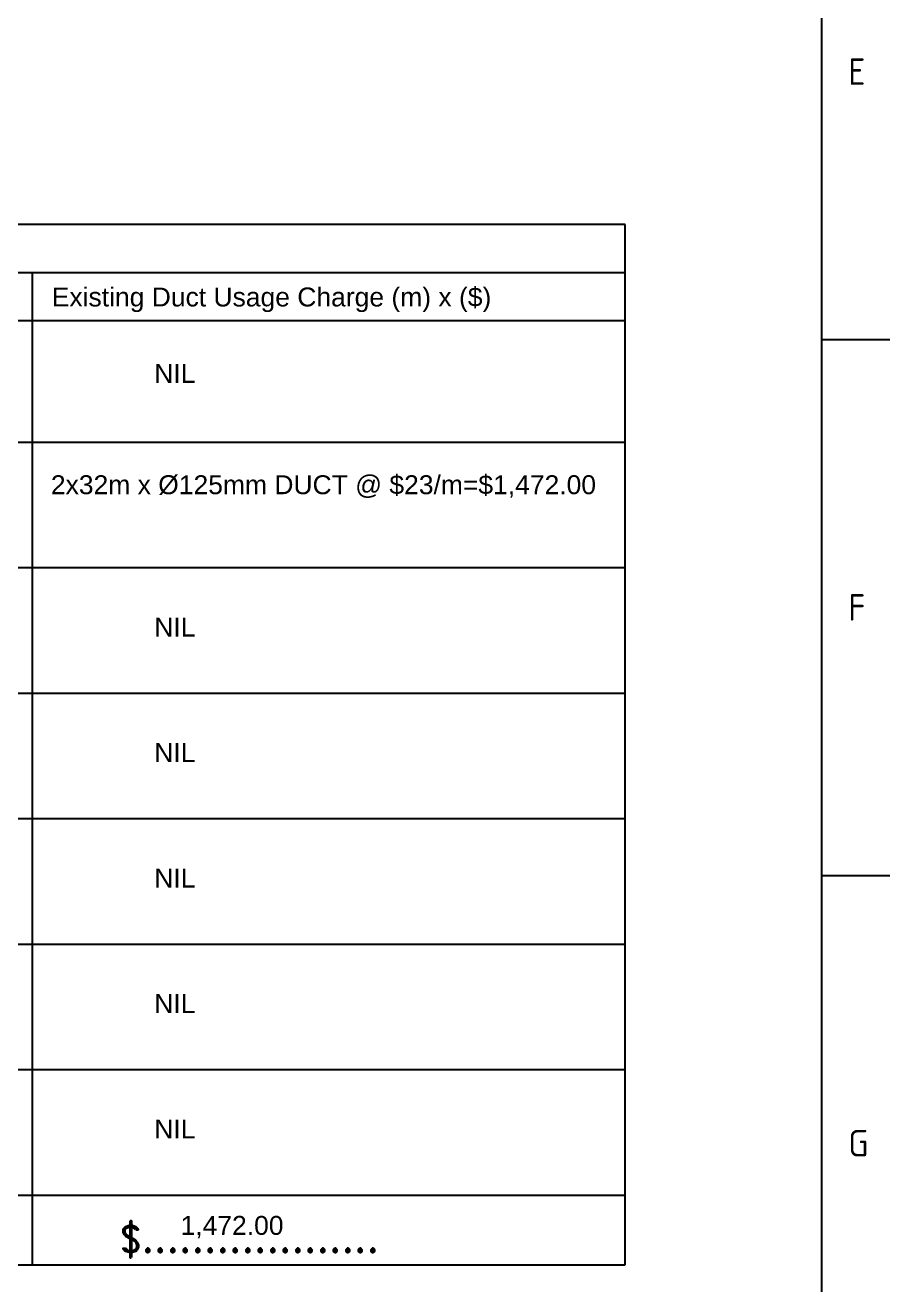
# Paper-space layout 'EE-2' of a CAD drawing. Header units: metres, sheet in millimetres. Extents: x 21 to 854, y -3 to 583.
# Drawn here: x 739.7 to 853.9, y 94.6 to 260.9 of the extents above; entities that cross this region are included whole.
import ezdxf
from ezdxf.enums import TextEntityAlignment as Align

# ---------------------------------------------------------------- set-up
doc = ezdxf.new("R2010")
doc.units = ezdxf.units.M
doc.layers.get('0').update_dxf_attribs({"color": 6})
doc.layers.add('Notes', color=7, linetype='Continuous')
doc.layers.add('SupportsUG_SP_EXT', color=7, linetype='Continuous')
doc.styles.add('Elec', font='romand__.ttf')
doc.styles.add('iecISOCP', font='isocp.shx')
doc.styles.get("Standard").update_dxf_attribs({"font": 'arial.ttf'})

# ---------------------------------------------------------------- blocks, each defined once
blk = doc.blocks.new('A1_FRAME_TITLE')
at = {"layer": 'Notes', "color": 3, "linetype": 'Continuous'}
blk.add_line((844.88, 5.97), (844.88, 574.39), dxfattribs=at)
at = {"layer": 'Notes', "linetype": 'Continuous'}
for p, q in [((844.87, 219.43), (853.87, 219.43)), ((844.87, 148.68), (853.87, 148.68))]:
    blk.add_line(p, q, dxfattribs=at)
blk.add_attdef('DRAFT_NUM', (50.42, 23.29), '', height=2.5, rotation=90)
at = {"layer": 'Notes', "color": 7, "style": 'iecISOCP'}
for s, p in [('E', (848.39, 253.06)), ('F', (848.39, 182.31)), ('G', (848.39, 111.56))]:
    blk.add_text(s, height=3.5, dxfattribs=at).set_placement(p)
at = {"layer": 'Notes', "color": 7, "style": 'iecISOCP', "flags": 8}
blk.add_attdef('VERSION_NO', text='', height=2.5, rotation=90, dxfattribs=at).set_placement((302.04, 43.81), align=Align.MIDDLE_CENTER)
at = {"layer": 'Notes', "color": 7, "style": 'iecISOCP'}
for tag, p in [('CAP_NO', (513.19, 43.46)), ('IE_NUM', (513.05, 37.81)), ('REF_No_1', (335.24, 32.31)), ('REF_1', (362.52, 32.31)), ('GEN_WO', (441.71, 31.76)), ('HV_SWITCH', (513.46, 32.16)), ('REF_No_2', (335.24, 26.31)), ('REF_2', (362.52, 26.31)), ('OH_WO', (441.71, 25.81)), ('UBD_REF', (513.05, 25.83)), ('REF_No_3', (335.24, 20.31)), ('REF_3', (362.52, 20.31)), ('UG_WO', (441.71, 20.05)), ('GIS_MAP_No', (513.05, 20.04)), ('REF_No_4', (335.24, 14.31)), ('REF_4', (362.52, 14.31)), ('HV_OP_DIAG', (513.33, 14.2)), ('SUB_WO', (441.71, 13.81)), ('LGA', (512.95, 7.78))]:
    blk.add_attdef(tag, p, '', height=2.5, dxfattribs=at)
at = {"layer": 'Notes', "style": 'iecISOCP'}
for tag, p in [('T1', (684.37, 39.47)), ('T2', (684.37, 34.35)), ('T3', (684.37, 28.92)), ('T4', (684.37, 23.66)), ('T5', (684.37, 18.23)), ('T6', (684.37, 12.97))]:
    blk.add_attdef(tag, text='', height=3.5, dxfattribs=at).set_placement(p, align=Align.CENTER)
at = {"layer": 'Notes', "color": 7, "style": 'iecISOCP'}
for tag, p in [('scale', (567.76, 33.27)), ('DRAWN', (567.76, 24.93)), ('DATE', (567.76, 16.88)), ('DESIGN', (605.62, 9.15)), ('CHD', (567.76, 8.37))]:
    blk.add_attdef(tag, text='', height=2.5, dxfattribs=at).set_placement(p, align=Align.CENTER)
at = {"layer": 'Notes', "color": 4, "style": 'iecISOCP'}
blk.add_attdef('NUM', text='', height=7, dxfattribs=at).set_placement((812.88, 20.12), align=Align.MIDDLE_CENTER)
at = {"layer": 'Notes', "color": 1, "style": 'iecISOCP'}
blk.add_attdef('REV', text='', height=5, dxfattribs=at).set_placement((840.57, 17.1), align=Align.CENTER)
at = {"layer": 'Notes', "color": 7, "style": 'iecISOCP'}
for tag, p in [('NS', (811.23, 8.12)), ('SHTS', (825.93, 8.12))]:
    blk.add_attdef(tag, text='', height=2.5, dxfattribs=at).set_placement(p, align=Align.MIDDLE)
at = {"layer": 'Notes', "style": 'iecISOCP'}
blk.add_attdef('ExportID', (29.6, 2.39), '', height=2.5, dxfattribs=at)
at = {"layer": 'Notes', "style": 'iecISOCP', "flags": 1}
for tag, p in [('ProjectType', (17.54, -26.8)), ('ProjectNumber', (26.92, -26.82)), ('DrawingNumber', (38.88, -26.8)), ('ProjectDescription', (50.93, -26.83)), ('ExportDate', (63.65, -26.79)), ('ExportUserName', (72.52, -26.8)), ('DesignerCompanyName', (84.85, -26.79)), ('ExportAreaOfInterest', (100.46, -26.81)), ('GIS_SUCCESS', (115.36, -26.78)), ('CAD_SUCCESS', (125.15, -26.78)), ('DEPOTCODE', (135.47, -26.88)), ('ExportCategories', (143.45, -26.8)), ('Comments', (157.75, -26.88))]:
    blk.add_attdef(tag, p, '', height=1, dxfattribs=at)

psp = doc.layouts.new('EE-2')

# ---------------------------------------------------------------- linework, layer by layer
at = {"layer": 'Notes'}
for p, q in [((818.93021, 234.63064), (596.90253, 234.63064)), ((818.93021, 97.25197), (818.93021, 234.63064)), ((740.67302, 228.27051), (740.67302, 97.25197)), ((596.90253, 205.88342), (818.93021, 205.88342)), ((596.90253, 189.31407), (818.93021, 189.31407)), ((596.90253, 172.74472), (818.93021, 172.74472)), ((596.90253, 156.17536), (818.93021, 156.17536)), ((596.90253, 139.60601), (818.93021, 139.60601)), ((596.90253, 123.03666), (818.93021, 123.03666)), ((596.90253, 106.46731), (818.93021, 106.46731)), ((596.90253, 97.25197), (818.93021, 97.25197))]:
    psp.add_line(p, q, dxfattribs=at)
for points in [[(596.90253, 228.27051), (818.93021, 228.27051)], [(596.90253, 221.96057), (818.93021, 221.96057)]]:
    psp.add_lwpolyline(points, dxfattribs=at)

# ---------------------------------------------------------------- block references
at = {"layer": 'SupportsUG_SP_EXT'}
psp.add_blockref('A1_FRAME_TITLE', (0, 0), dxfattribs=at)

# ---------------------------------------------------------------- texts
at = {"layer": 'Notes', "style": 'Elec'}
psp.add_text('$...................', height=3.5, dxfattribs=at).set_placement((752.23754, 98.90263))
at = {"layer": 'Notes', "char_height": 2.5, "attachment_point": 1}
for s, insert, width in [('{\\C7;Existing Duct Usage Charge (m) x ($)}', (743.24173, 226.30572), 58.7328922), ('{\\C7;NIL}', (756.76863, 216.20735), 28.8336752), ('{\\C7;2x32m x Ø125mm DUCT @ $23/m=$1,472.00}', (743.12653, 201.51381), 78.1700585), ('{\\C7;NIL}', (756.76863, 182.70984), 28.8336752), ('{\\C7;NIL}', (756.76863, 166.14049), 28.8336752), ('{\\C7;NIL}', (756.76863, 149.57114), 28.8336752), ('{\\C7;NIL}', (756.76863, 133.00178), 28.8336752), ('{\\C7;NIL}', (756.76863, 116.43243), 28.8336752), ('{\\C7;1,472.00}', (760.24294, 103.709), 28.8336752)]:
    psp.add_mtext(s, dxfattribs=dict(at, insert=insert, width=width))

doc.saveas('drawing.dxf')
